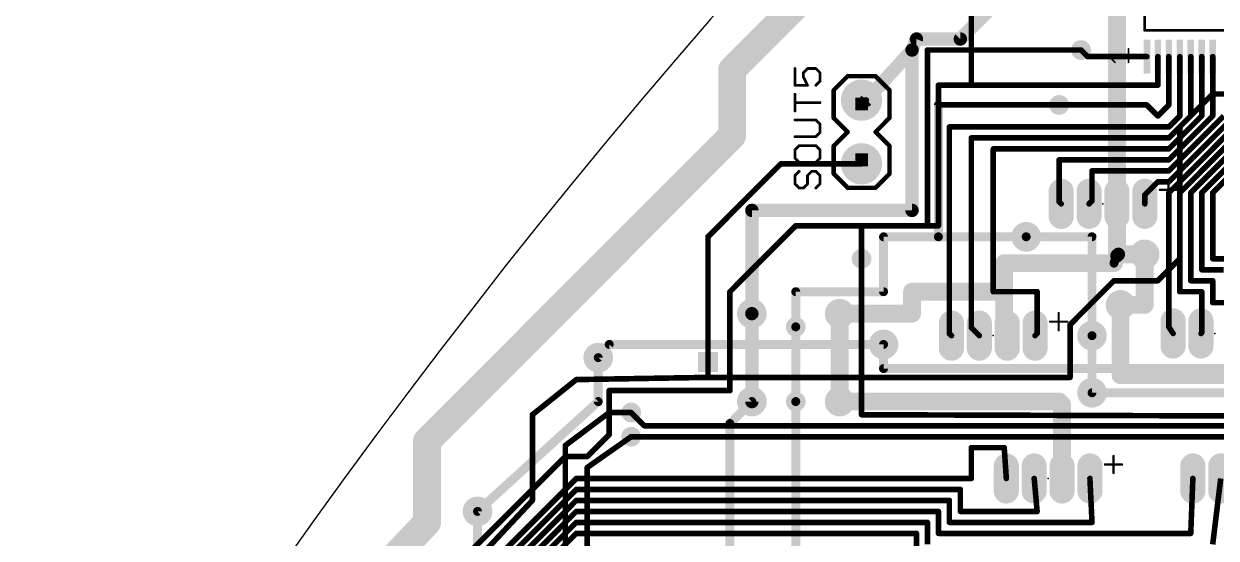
# Model space of a CAD drawing. Extents: x -46 to 149, y 1 to 263.
# Drawn here: x -2.2 to 52.2, y 179.3 to 202.7 of the extents above; entities that cross this region are included whole.
import ezdxf

# ---------------------------------------------------------------- set-up
doc = ezdxf.new("R2010")
doc.units = 0
for name, color, linetype in [('1', 22, 'CONTINUOUS'), ('16', 175, 'CONTINUOUS'), ('17', 82, 'CONTINUOUS'), ('18', 82, 'CONTINUOUS'), ('20', 7, 'CONTINUOUS'), ('21', 253, 'CONTINUOUS'), ('23', 7, 'CONTINUOUS'), ('25', 253, 'CONTINUOUS'), ('51', 253, 'CONTINUOUS')]:
    doc.layers.add(name, color=color, linetype=linetype)

# ---------------------------------------------------------------- blocks, each defined once
blk = doc.blocks.new('LONGP100')
at = {"const_width": 1}
blk.add_lwpolyline([(-0.5, 0), (0.5, 0)], dxfattribs=at)
at = {"const_width": 0.5}
for points in [[(-0.5, 0.25, 1), (-0.5, -0.25)], [(0.5, -0.25, 1), (0.5, 0.25)]]:
    blk.add_lwpolyline(points, format="xyb", dxfattribs=at)
blk = doc.blocks.new('RECT')
blk.add_solid([(-0.5, -0.5), (0.5, -0.5), (-0.5, 0.5), (0.5, 0.5)])
blk = doc.blocks.new('ROUNDP')
at = {"const_width": 0.5}
blk.add_lwpolyline([(0, -0.25, 1), (0, 0.25, 1), (0, -0.25)], format="xyb", dxfattribs=at)
blk = doc.blocks.new('ROUNDV')
at = {"const_width": 0.5}
blk.add_lwpolyline([(0, -0.25, 1), (0, 0.25, 1), (0, -0.25)], format="xyb", dxfattribs=at)
blk = doc.blocks.new('SQUAREV')
blk.add_solid([(-0.5, -0.5), (0.5, -0.5), (-0.5, 0.5), (0.5, 0.5)])

msp = doc.modelspace()

# ---------------------------------------------------------------- linework, layer by layer
at = {"layer": '1'}
for points, const_width in [([(41, 209), (41, 199.9)], 0.254), ([(46, 201.5), (46.3, 201.2)], 0.254), ([(46.3, 201.2), (49, 201.2)], 0.254), ([(49.5, 199.9), (49.5, 201.2)], 0.254), ([(50, 201.2), (50, 199)], 0.254), ([(50.5, 201.2), (50.5, 198.5)], 0.254), ([(51, 201.2), (51, 198.5)], 0.254), ([(51.5, 201.2), (51.5, 198.5)], 0.254), ([(52, 201.2), (52, 198.5)], 0.254), ([(39.5, 193.5), (39.5, 199.9)], 0.254), ([(39.5, 199.9), (41, 199.9)], 0.254), ([(41, 199.9), (49.5, 199.9)], 0.254), ([(49, 199), (45, 199)], 0.254), ([(49.5, 198.5), (49, 199)], 0.254), ([(50, 199), (49.5, 198.5)], 0.254), ([(52.5, 198.5), (50, 196)], 0.254), ([(52, 198.5), (50, 196.5)], 0.254), ([(53.5, 198.5), (50, 195)], 0.254), ([(50.5, 198.5), (50, 198)], 0.254), ([(51.5, 198.5), (50, 197)], 0.254), ([(51, 198.5), (50, 197.5)], 0.254), ([(53, 198.5), (50, 195.5)], 0.254), ([(50.5, 195), (54, 198.5)], 0.254), ([(51, 195), (54.5, 198.5)], 0.254), ([(55, 198.5), (51.5, 195)], 0.254), ([(55.5, 198.5), (52, 195)], 0.254), ([(50, 198), (40, 198)], 0.254), ([(40, 198), (40, 188.595)], 0.254), ([(50, 197.5), (41, 197.5)], 0.254), ([(41, 197.5), (41, 188.865)], 0.254), ([(50, 197), (42, 197)], 0.254), ([(42, 197), (42, 190.5)], 0.254), ([(32.3222, 196.3222), (29, 193)], 0.254), ([(36, 196.3222), (32.3222, 196.3222)], 0.254), ([(50, 196.5), (45, 196.5)], 0.254), ([(45, 196.5), (45, 194.595)], 0.254), ([(50, 196), (46.5, 196)], 0.254), ([(46.5, 196), (46.5, 194.635)], 0.254), ([(48.905, 194.905), (49.5, 195.5)], 0.254), ([(49.5, 195.5), (50, 195.5)], 0.254), ([(50, 195), (50, 188.895)], 0.254), ([(50.5, 195), (50.5, 190.5)], 0.254), ([(51, 191), (51, 195)], 0.254), ([(51.5, 195), (51.5, 191.5)], 0.254), ([(52, 195), (52, 192)], 0.254), ([(45, 194.595), (45.095, 194.5)], 0.254), ([(46.5, 194.635), (46.365, 194.5)], 0.254), ([(48.905, 194.5), (48.905, 194.905)], 0.254), ([(30, 190.5), (33, 193.5)], 0.254), ([(33, 193.5), (39.5, 193.5)], 0.254), ([(29, 193), (29, 187.3)], 0.254), ([(43.5, 193), (46.5, 193)], 0.4064), ([(46.5, 193), (46.5, 188.5)], 0.4064), ([(48.9, 192.2), (48.9, 189.9)], 0.8128), ([(36, 184.9), (36, 192)], 0.254), ([(52, 192), (53, 192)], 0.254), ([(51.5, 191.5), (52.5, 191.5)], 0.254), ([(52, 191), (51, 191)], 0.254), ([(52, 190), (52, 191)], 0.254), ([(30, 186), (30, 190.5)], 0.254), ([(42, 190.5), (44, 190.5)], 0.254), ([(44, 190.5), (44, 188.595)], 0.254), ([(48.9, 189.9), (47.8, 189.9)], 0.8128), ([(50.5, 190.5), (51.5, 190.5)], 0.254), ([(51.5, 190.5), (51.5, 188.635)], 0.254), ([(31, 189.5), (31, 185.5)], 0.6096), ([(35, 189.5), (35, 185.5)], 0.8128), ([(53.905, 190.005), (52, 190)], 0.254), ([(33, 185.5), (33, 188.9)], 0.4064), ([(40, 188.595), (40.095, 188.5)], 0.254), ([(41, 188.865), (41.365, 188.5)], 0.254), ([(44, 188.595), (43.905, 188.5)], 0.254), ([(50, 188.895), (50.195, 188.6)], 0.254), ([(51.5, 188.635), (51.465, 188.6)], 0.254), ([(37, 188.1), (37, 187)], 0.4064), ([(24, 185.5), (24, 187.5)], 0.4064), ([(67.5, 187), (37, 187)], 0.4064), ([(24.5, 184), (24.5, 186)], 0.254), ([(24.5, 186), (30, 186)], 0.254), ([(68.5, 185.9), (46.5, 185.9)], 0.4064), ([(18.5, 180.5), (24, 185.5)], 0.4064), ([(26.1, 184.4), (25.5, 185)], 0.254), ([(66.8, 184.8), (36, 184.9)], 0.254), ([(59.5, 184.4), (26.1, 184.4)], 0.254), ([(23.5, 183), (24.5, 184)], 0.254), ([(59, 183.9), (25.5, 183.9)], 0.254), ([(15, 175.5), (22.5, 183)], 0.254), ([(22.5, 183), (23.5, 183)], 0.254), ([(41, 182), (41, 183.4)], 0.254), ([(41, 183.4), (42.5, 183.4)], 0.254), ([(42.5, 183.4), (42.595, 182)], 0.254), ([(16, 175), (23, 182)], 0.254), ([(23, 182), (41, 182)], 0.254), ([(43.865, 182), (44, 180.5)], 0.254), ([(46.5, 180), (46.405, 182)], 0.254), ([(51.095, 182), (51, 179.5)], 0.254), ([(52, 179), (52.365, 182)], 0.254), ([(16.5, 175), (23, 181.5)], 0.254), ([(40.5, 181.5), (23, 181.5)], 0.254), ([(40.5, 180.5), (40.5, 181.5)], 0.254), ([(17, 175), (23, 181)], 0.254), ([(23, 181), (40, 181)], 0.254), ([(40, 181), (40, 180)], 0.254), ([(23, 180.5), (17.5, 175)], 0.254), ([(39.5, 180.5), (23, 180.5)], 0.254), ([(39.5, 179.5), (39.5, 180.5)], 0.254), ([(44, 180.5), (40.5, 180.5)], 0.254), ([(18, 175), (23, 180)], 0.254), ([(23, 180), (39, 180)], 0.254), ([(39, 180), (39, 179)], 0.254), ([(40, 180), (46.5, 180)], 0.254), ([(18.5, 175), (23, 179.5)], 0.254), ([(23, 179.5), (38.5, 179.5)], 0.254), ([(38.5, 179.5), (38.5, 178.5)], 0.254), ([(51, 179.5), (39.5, 179.5)], 0.254)]:
    msp.add_lwpolyline(points, dxfattribs=dict(at, const_width=const_width))
for points, const_width in [([(46.0449, 201.5449, 1), (45.9551, 201.4551)], 0.127), ([(46.3, 201.2635, 1), (46.3, 201.1365)], 0.127), ([(46.2551, 201.1551, 1), (46.3449, 201.2449)], 0.127), ([(49, 201.1365, 1), (49, 201.2635)], 0.127), ([(49.5635, 201.2, 1), (49.4365, 201.2)], 0.127), ([(50.0635, 201.2, 1), (49.9365, 201.2)], 0.127), ([(50.5635, 201.2, 1), (50.4365, 201.2)], 0.127), ([(51.0635, 201.2, 1), (50.9365, 201.2)], 0.127), ([(51.5635, 201.2, 1), (51.4365, 201.2)], 0.127), ([(52.0635, 201.2, 1), (51.9365, 201.2)], 0.127), ([(39.5635, 199.9, 1), (39.4365, 199.9)], 0.127), ([(39.5, 199.9635, 1), (39.5, 199.8365)], 0.127), ([(41, 199.9635, 1), (41, 199.8365)], 0.127), ([(40.9365, 199.9, 1), (41.0635, 199.9)], 0.127), ([(41, 199.8365, 1), (41, 199.9635)], 0.127), ([(49.4365, 199.9, 1), (49.5635, 199.9)], 0.127), ([(49.5, 199.8365, 1), (49.5, 199.9635)], 0.127), ([(45, 199.0635, 1), (45, 198.9365)], 0.127), ([(49.0449, 199.0449, 1), (48.9551, 198.9551)], 0.127), ([(49, 198.9365, 1), (49, 199.0635)], 0.127), ([(49.9365, 199, 1), (50.0635, 199)], 0.127), ([(50.0449, 198.9551, 1), (49.9551, 199.0449)], 0.127), ([(49.4551, 198.5449, 1), (49.5449, 198.4551)], 0.127), ([(49.4551, 198.4551, 1), (49.5449, 198.5449)], 0.127), ([(50.4365, 198.5, 1), (50.5635, 198.5)], 0.127), ([(50.5449, 198.4551, 1), (50.4551, 198.5449)], 0.127), ([(50.9365, 198.5, 1), (51.0635, 198.5)], 0.127), ([(51.0449, 198.4551, 1), (50.9551, 198.5449)], 0.127), ([(51.4365, 198.5, 1), (51.5635, 198.5)], 0.127), ([(51.5449, 198.4551, 1), (51.4551, 198.5449)], 0.127), ([(51.9365, 198.5, 1), (52.0635, 198.5)], 0.127), ([(52.0449, 198.4551, 1), (51.9551, 198.5449)], 0.127), ([(40, 198.0635, 1), (40, 197.9365)], 0.127), ([(40.0635, 198, 1), (39.9365, 198)], 0.127), ([(49.9551, 198.0449, 1), (50.0449, 197.9551)], 0.127), ([(50, 197.9365, 1), (50, 198.0635)], 0.127), ([(41, 197.5635, 1), (41, 197.4365)], 0.127), ([(41.0635, 197.5, 1), (40.9365, 197.5)], 0.127), ([(49.9551, 197.5449, 1), (50.0449, 197.4551)], 0.127), ([(50, 197.4365, 1), (50, 197.5635)], 0.127), ([(42, 197.0635, 1), (42, 196.9365)], 0.127), ([(42.0635, 197, 1), (41.9365, 197)], 0.127), ([(49.9551, 197.0449, 1), (50.0449, 196.9551)], 0.127), ([(50, 196.9365, 1), (50, 197.0635)], 0.127), ([(32.3222, 196.3857, 1), (32.3222, 196.2587)], 0.127), ([(32.3671, 196.2773, 1), (32.2773, 196.3671)], 0.127), ([(36, 196.2587, 1), (36, 196.3857)], 0.127), ([(45, 196.5635, 1), (45, 196.4365)], 0.127), ([(45.0635, 196.5, 1), (44.9365, 196.5)], 0.127), ([(49.9551, 196.5449, 1), (50.0449, 196.4551)], 0.127), ([(50, 196.4365, 1), (50, 196.5635)], 0.127), ([(46.5, 196.0635, 1), (46.5, 195.9365)], 0.127), ([(46.5635, 196, 1), (46.4365, 196)], 0.127), ([(49.5, 195.5635, 1), (49.5, 195.4365)], 0.127), ([(49.5449, 195.4551, 1), (49.4551, 195.5449)], 0.127), ([(49.9551, 196.0449, 1), (50.0449, 195.9551)], 0.127), ([(49.9551, 195.5449, 1), (50.0449, 195.4551)], 0.127), ([(50, 195.9365, 1), (50, 196.0635)], 0.127), ([(50, 195.4365, 1), (50, 195.5635)], 0.127), ([(50.0635, 195, 1), (49.9365, 195)], 0.127), ([(49.9551, 195.0449, 1), (50.0449, 194.9551)], 0.127), ([(50.5635, 195, 1), (50.4365, 195)], 0.127), ([(50.4551, 195.0449, 1), (50.5449, 194.9551)], 0.127), ([(51.0635, 195, 1), (50.9365, 195)], 0.127), ([(50.9551, 195.0449, 1), (51.0449, 194.9551)], 0.127), ([(51.5635, 195, 1), (51.4365, 195)], 0.127), ([(51.4551, 195.0449, 1), (51.5449, 194.9551)], 0.127), ([(52.0635, 195, 1), (51.9365, 195)], 0.127), ([(51.9551, 195.0449, 1), (52.0449, 194.9551)], 0.127), ([(45.0449, 194.6399, 1), (44.9551, 194.5501)], 0.127), ([(44.9365, 194.595, 1), (45.0635, 194.595)], 0.127), ([(45.0501, 194.4551, 1), (45.1399, 194.5449)], 0.127), ([(46.3201, 194.5449, 1), (46.4099, 194.4551)], 0.127), ([(46.4365, 194.635, 1), (46.5635, 194.635)], 0.127), ([(46.5449, 194.5901, 1), (46.4551, 194.6799)], 0.127), ([(48.9685, 194.905, 1), (48.8415, 194.905)], 0.127), ([(48.8601, 194.9499, 1), (48.9499, 194.8601)], 0.127), ([(48.8415, 194.5, 1), (48.9685, 194.5)], 0.127), ([(33, 193.5635, 1), (33, 193.4365)], 0.127), ([(33.0449, 193.4551, 1), (32.9551, 193.5449)], 0.127), ([(39.4365, 193.5, 1), (39.5635, 193.5)], 0.127), ([(39.5, 193.4365, 1), (39.5, 193.5635)], 0.127), ([(29.0635, 193, 1), (28.9365, 193)], 0.127), ([(28.9551, 193.0449, 1), (29.0449, 192.9551)], 0.127), ([(43.5, 193.1016, 1), (43.5, 192.8984)], 0.2032), ([(46.6016, 193, 1), (46.3984, 193)], 0.2032), ([(46.5, 192.8984, 1), (46.5, 193.1016)], 0.2032), ([(49.1032, 192.2, 1), (48.6968, 192.2)], 0.4064), ([(36.0635, 192, 1), (35.9365, 192)], 0.127), ([(52, 192.0635, 1), (52, 191.9365)], 0.127), ([(51.9365, 192, 1), (52.0635, 192)], 0.127), ([(51.5, 191.5635, 1), (51.5, 191.4365)], 0.127), ([(51.4365, 191.5, 1), (51.5635, 191.5)], 0.127), ([(51, 191.0635, 1), (51, 190.9365)], 0.127), ([(50.9365, 191, 1), (51.0635, 191)], 0.127), ([(52.0635, 191, 1), (51.9365, 191)], 0.127), ([(52, 190.9365, 1), (52, 191.0635)], 0.127), ([(30.0635, 190.5, 1), (29.9365, 190.5)], 0.127), ([(29.9551, 190.5449, 1), (30.0449, 190.4551)], 0.127), ([(42, 190.5635, 1), (42, 190.4365)], 0.127), ([(41.9365, 190.5, 1), (42.0635, 190.5)], 0.127), ([(44.0635, 190.5, 1), (43.9365, 190.5)], 0.127), ([(44, 190.4365, 1), (44, 190.5635)], 0.127), ([(47.8, 190.1032, 1), (47.8, 189.6968)], 0.4064), ([(48.9, 189.6968, 1), (48.9, 190.1032)], 0.4064), ([(50.5, 190.5635, 1), (50.5, 190.4365)], 0.127), ([(50.4365, 190.5, 1), (50.5635, 190.5)], 0.127), ([(51.5635, 190.5, 1), (51.4365, 190.5)], 0.127), ([(51.5, 190.4365, 1), (51.5, 190.5635)], 0.127), ([(31.1524, 189.5, 1), (30.8476, 189.5)], 0.3048), ([(35.2032, 189.5, 1), (34.7968, 189.5)], 0.4064), ([(48.6968, 189.9, 1), (49.1032, 189.9)], 0.4064), ([(51.9998, 190.0635, 1), (52.0002, 189.9365)], 0.127), ([(51.9365, 190, 1), (52.0635, 190)], 0.127), ([(33.1016, 188.9, 1), (32.8984, 188.9)], 0.2032), ([(40.0449, 188.6399, 1), (39.9551, 188.5501)], 0.127), ([(39.9365, 188.595, 1), (40.0635, 188.595)], 0.127), ([(40.0501, 188.4551, 1), (40.1399, 188.5449)], 0.127), ([(41.0449, 188.9099, 1), (40.9551, 188.8201)], 0.127), ([(40.9365, 188.865, 1), (41.0635, 188.865)], 0.127), ([(41.3201, 188.4551, 1), (41.4099, 188.5449)], 0.127), ([(43.8601, 188.5449, 1), (43.9499, 188.4551)], 0.127), ([(43.9365, 188.595, 1), (44.0635, 188.595)], 0.127), ([(44.0449, 188.5501, 1), (43.9551, 188.6399)], 0.127), ([(46.3984, 188.5, 1), (46.6016, 188.5)], 0.2032), ([(50.053, 188.93, 1), (49.947, 188.86)], 0.127), ([(49.9365, 188.895, 1), (50.0635, 188.895)], 0.127), ([(50.142, 188.565, 1), (50.248, 188.635)], 0.127), ([(51.4201, 188.6449, 1), (51.5099, 188.5551)], 0.127), ([(51.4365, 188.635, 1), (51.5635, 188.635)], 0.127), ([(51.5449, 188.5901, 1), (51.4551, 188.6799)], 0.127), ([(37.1016, 188.1, 1), (36.8984, 188.1)], 0.2032), ([(24.1016, 187.5, 1), (23.8984, 187.5)], 0.2032), ([(28.9365, 187.3, 1), (29.0635, 187.3)], 0.127), ([(37, 187.1016, 1), (37, 186.8984)], 0.2032), ([(36.8984, 187, 1), (37.1016, 187)], 0.2032), ([(24.5635, 186, 1), (24.4365, 186)], 0.127), ([(24.5, 186.0635, 1), (24.5, 185.9365)], 0.127), ([(29.9365, 186, 1), (30.0635, 186)], 0.127), ([(30, 185.9365, 1), (30, 186.0635)], 0.127), ([(46.5, 186.0016, 1), (46.5, 185.7984)], 0.2032), ([(23.8984, 185.5, 1), (24.1016, 185.5)], 0.2032), ([(24.0683, 185.4248, 1), (23.9317, 185.5752)], 0.2032), ([(30.8476, 185.5, 1), (31.1524, 185.5)], 0.3048), ([(32.8984, 185.5, 1), (33.1016, 185.5)], 0.2032), ([(34.7968, 185.5, 1), (35.2032, 185.5)], 0.4064), ([(25.5449, 185.0449, 1), (25.4551, 184.9551)], 0.127), ([(36.0002, 184.9635, 1), (35.9998, 184.8365)], 0.127), ([(35.9365, 184.9, 1), (36.0635, 184.9)], 0.127), ([(26.1, 184.4635, 1), (26.1, 184.3365)], 0.127), ([(26.0551, 184.3551, 1), (26.1449, 184.4449)], 0.127), ([(24.4365, 184, 1), (24.5635, 184)], 0.127), ([(24.5449, 183.9551, 1), (24.4551, 184.0449)], 0.127), ([(25.5, 183.9635, 1), (25.5, 183.8365)], 0.127), ([(22.5, 183.0635, 1), (22.5, 182.9365)], 0.127), ([(22.5449, 182.9551, 1), (22.4551, 183.0449)], 0.127), ([(23.4551, 183.0449, 1), (23.5449, 182.9551)], 0.127), ([(23.5, 182.9365, 1), (23.5, 183.0635)], 0.127), ([(41.0635, 183.4, 1), (40.9365, 183.4)], 0.127), ([(41, 183.4635, 1), (41, 183.3365)], 0.127), ([(42.5634, 183.4043, 1), (42.4366, 183.3957)], 0.127), ([(42.5, 183.3365, 1), (42.5, 183.4635)], 0.127), ([(23, 182.0635, 1), (23, 181.9365)], 0.127), ([(23.0449, 181.9551, 1), (22.9551, 182.0449)], 0.127), ([(40.9365, 182, 1), (41.0635, 182)], 0.127), ([(41, 181.9365, 1), (41, 182.0635)], 0.127), ([(42.5316, 181.9957, 1), (42.6584, 182.0043)], 0.127), ([(43.9282, 182.0057, 1), (43.8018, 181.9943)], 0.127), ([(46.4684, 182.003, 1), (46.3416, 181.997)], 0.127), ([(51.1585, 181.9976, 1), (51.0315, 182.0024)], 0.127), ([(23, 181.5635, 1), (23, 181.4365)], 0.127), ([(23.0449, 181.4551, 1), (22.9551, 181.5449)], 0.127), ([(40.5635, 181.5, 1), (40.4365, 181.5)], 0.127), ([(40.5, 181.4365, 1), (40.5, 181.5635)], 0.127), ([(23, 181.0635, 1), (23, 180.9365)], 0.127), ([(23.0449, 180.9551, 1), (22.9551, 181.0449)], 0.127), ([(40.0635, 181, 1), (39.9365, 181)], 0.127), ([(40, 180.9365, 1), (40, 181.0635)], 0.127), ([(18.4317, 180.5752, 1), (18.5683, 180.4248)], 0.2032), ([(23, 180.5635, 1), (23, 180.4365)], 0.127), ([(23.0449, 180.4551, 1), (22.9551, 180.5449)], 0.127), ([(39.5635, 180.5, 1), (39.4365, 180.5)], 0.127), ([(39.5, 180.4365, 1), (39.5, 180.5635)], 0.127), ([(40.5, 180.5635, 1), (40.5, 180.4365)], 0.127), ([(40.4365, 180.5, 1), (40.5635, 180.5)], 0.127), ([(43.9368, 180.4943, 1), (44.0632, 180.5057)], 0.127), ([(44, 180.4365, 1), (44, 180.5635)], 0.127), ([(23, 180.0635, 1), (23, 179.9365)], 0.127), ([(23.0449, 179.9551, 1), (22.9551, 180.0449)], 0.127), ([(39.0635, 180, 1), (38.9365, 180)], 0.127), ([(39, 179.9365, 1), (39, 180.0635)], 0.127), ([(40, 180.0635, 1), (40, 179.9365)], 0.127), ([(39.9365, 180, 1), (40.0635, 180)], 0.127), ([(46.4366, 179.997, 1), (46.5634, 180.003)], 0.127), ([(46.5, 179.9365, 1), (46.5, 180.0635)], 0.127), ([(23, 179.5635, 1), (23, 179.4365)], 0.127), ([(23.0449, 179.4551, 1), (22.9551, 179.5449)], 0.127), ([(38.5635, 179.5, 1), (38.4365, 179.5)], 0.127), ([(38.5, 179.4365, 1), (38.5, 179.5635)], 0.127), ([(39.5, 179.5635, 1), (39.5, 179.4365)], 0.127), ([(39.4365, 179.5, 1), (39.5635, 179.5)], 0.127), ([(50.9365, 179.5024, 1), (51.0635, 179.4976)], 0.127), ([(51, 179.4365, 1), (51, 179.5635)], 0.127)]:
    msp.add_lwpolyline(points, format="xyb", dxfattribs=dict(at, const_width=const_width))
at = {"layer": '16'}
for points, const_width in [([(30.1, 200.6), (41.2, 211.7)], 1.27), ([(40.5, 202), (44, 205.5)], 0.6096), ([(47.635, 204.911), (47.635, 194.5)], 0.8128), ([(38.3, 201.5), (38.5, 202)], 0.6096), ([(38.5, 202), (40.5, 202)], 0.6096), ([(36.2178, 199.2178), (38.3, 201.5)], 0.6096), ([(38.3, 194.2), (38.3, 201.5)], 0.6096), ([(39, 201.5), (46, 201.5)], 0.254), ([(39, 201.5), (39, 193.5)], 0.254), ([(30.1, 197.6), (30.1, 200.6)], 1.27), ([(52, 199.5), (50.5, 198)], 0.254), ([(64.5, 199.5), (52, 199.5)], 0.254), ([(36, 199.2178), (36.2178, 199.2178)], 0.254), ([(39.5, 199), (39.5, 193)], 0.4064), ([(45, 199), (39.5, 199)], 0.254), ([(16.2, 183.7), (30.1, 197.6)], 1.27), ([(50.5, 198), (50.5, 192)], 0.254), ([(31, 194.2), (31, 189.5)], 0.6096), ([(31, 194.2), (38.3, 194.2)], 0.6096), ([(47.635, 192.135), (47.635, 194.5)], 0.8128), ([(39, 193.5), (36, 193.5)], 0.254), ([(36, 193.5), (36, 192)], 0.254), ([(37, 193), (39.5, 193)], 0.4064), ([(37, 193), (37, 190.5)], 0.4064), ([(39.5, 193), (43.5, 193)], 0.4064), ([(47.7, 192.2), (48.9, 192.2)], 0.8128), ([(47.5, 191.8), (47.635, 192.135)], 0.4064), ([(47.635, 192.135), (47.7, 192.2)], 0.6096), ([(42.5, 190.5), (42.5, 191.8)], 0.8128), ([(42.5, 191.8), (47.5, 191.8)], 0.8128), ([(50.5, 192), (49.5, 191)], 0.254), ([(37, 190.5), (33, 190.5)], 0.4064), ([(33, 190.5), (33, 188.9)], 0.4064), ([(38.3, 190.5), (38.3, 189.5)], 0.8128), ([(38.3, 190.5), (42.5, 190.5)], 0.8128), ([(42.5, 188.635), (42.5, 190.5)], 0.8128), ([(47.5, 191), (45.5, 189)], 0.254), ([(49.5, 191), (47.5, 191)], 0.254), ([(47.8, 189.9), (47.8, 186.7)], 0.8128), ([(38.3, 189.5), (35, 189.5)], 0.8128), ([(45.5, 189), (45.5, 186.6)], 0.254), ([(42.635, 188.5), (42.5, 188.635)], 0.8128), ([(46.5, 188.5), (46.5, 185.9)], 0.4064), ([(24, 187.5), (24.5, 188.1)], 0.4064), ([(24.5, 188.1), (37, 188.1)], 0.4064), ([(29, 187.3), (29, 186.6)], 0.254), ([(47.8, 186.7), (52.7, 186.7)], 0.8128), ([(23, 186.5), (21, 184.9)], 0.254), ([(29, 186.6), (23, 186.5)], 0.254), ([(45.5, 186.6), (29, 186.6)], 0.254), ([(35, 185.5), (45, 185.5)], 0.8128), ([(45, 185.5), (45.135, 185.365)], 0.8128), ([(31, 185.5), (30, 184.5)], 0.4064), ([(33, 169.5), (33, 185.5)], 0.4064), ([(45.135, 185.365), (45.135, 182)], 0.8128), ([(21, 184.9), (21, 181)], 0.254), ([(24.5, 185), (22.5, 183.5)], 0.254), ([(25.5, 185), (24.5, 185)], 0.254), ([(16.2, 180), (16.2, 183.7)], 1.27), ([(30, 171), (30, 184.5)], 0.4064), ([(25.5, 183.9), (23.5, 182.5)], 0.254), ([(22.5, 183.5), (22.5, 177.5)], 0.254), ([(23.5, 182.5), (23.5, 178.5)], 0.254), ([(21, 181), (13.5, 173)], 0.254), ([(8.65, 172.05), (16.2, 180)], 1.27), ([(18.5, 179), (18.5, 180.5)], 0.4064)]:
    msp.add_lwpolyline(points, dxfattribs=dict(at, const_width=const_width))
for points, const_width in [([(38.5, 202.1524, 1), (38.5, 201.8476)], 0.3048), ([(38.6415, 201.9434, 1), (38.3585, 202.0566)], 0.3048), ([(40.3922, 202.1078, 1), (40.6078, 201.8922)], 0.3048), ([(40.5, 201.8476, 1), (40.5, 202.1524)], 0.3048), ([(38.4524, 201.5, 1), (38.1476, 201.5)], 0.3048), ([(38.1585, 201.5566, 1), (38.4415, 201.4434)], 0.3048), ([(38.4126, 201.3973, 1), (38.1874, 201.6027)], 0.3048), ([(39, 201.5635, 1), (39, 201.4365)], 0.127), ([(39.0635, 201.5, 1), (38.9365, 201.5)], 0.127), ([(46, 201.4365, 1), (46, 201.5635)], 0.127), ([(30.4175, 200.6, 1), (29.7825, 200.6)], 0.635), ([(29.8755, 200.8245, 1), (30.3245, 200.3755)], 0.635), ([(36.1052, 199.3205, 1), (36.3304, 199.1151)], 0.3048), ([(52, 199.5635, 1), (52, 199.4365)], 0.127), ([(52.0449, 199.4551, 1), (51.9551, 199.5449)], 0.127), ([(36, 199.2813, 1), (36, 199.1543)], 0.127), ([(36.2178, 199.1543, 1), (36.2178, 199.2813)], 0.127), ([(39.6016, 199, 1), (39.3984, 199)], 0.2032), ([(39.5, 199.0635, 1), (39.5, 198.9365)], 0.127), ([(45, 198.9365, 1), (45, 199.0635)], 0.127), ([(29.7825, 197.6, 1), (30.4175, 197.6)], 0.635), ([(30.3245, 197.3755, 1), (29.8755, 197.8245)], 0.635), ([(50.5635, 198, 1), (50.4365, 198)], 0.127), ([(50.4551, 198.0449, 1), (50.5449, 197.9551)], 0.127), ([(31.1524, 194.2, 1), (30.8476, 194.2)], 0.3048), ([(31, 194.3524, 1), (31, 194.0476)], 0.3048), ([(38.3, 194.0476, 1), (38.3, 194.3524)], 0.3048), ([(47.8382, 194.5, 1), (47.4318, 194.5)], 0.4064), ([(47.4318, 194.5, 1), (47.8382, 194.5)], 0.4064), ([(38.1476, 194.2, 1), (38.4524, 194.2)], 0.3048), ([(36, 193.5635, 1), (36, 193.4365)], 0.127), ([(36.0635, 193.5, 1), (35.9365, 193.5)], 0.127), ([(38.9365, 193.5, 1), (39.0635, 193.5)], 0.127), ([(39, 193.4365, 1), (39, 193.5635)], 0.127), ([(37, 193.1016, 1), (37, 192.8984)], 0.2032), ([(37.1016, 193, 1), (36.8984, 193)], 0.2032), ([(39.5, 193.1016, 1), (39.5, 192.8984)], 0.2032), ([(39.3984, 193, 1), (39.6016, 193)], 0.2032), ([(39.5, 192.8984, 1), (39.5, 193.1016)], 0.2032), ([(43.5, 192.8984, 1), (43.5, 193.1016)], 0.2032), ([(47.4318, 192.135, 1), (47.8382, 192.135)], 0.4064), ([(47.7, 192.4032, 1), (47.7, 191.9968)], 0.4064), ([(47.5272, 192.2428, 1), (47.7428, 192.0272)], 0.3048), ([(47.7292, 192.097, 1), (47.5408, 192.173)], 0.2032), ([(47.8078, 192.0922, 1), (47.5922, 192.3078)], 0.3048), ([(48.9, 191.9968, 1), (48.9, 192.4032)], 0.4064), ([(35.9365, 192, 1), (36.0635, 192)], 0.127), ([(42.7032, 191.8, 1), (42.2968, 191.8)], 0.4064), ([(42.5, 192.0032, 1), (42.5, 191.5968)], 0.4064), ([(47.5, 191.5968, 1), (47.5, 192.0032)], 0.4064), ([(47.4058, 191.838, 1), (47.5942, 191.762)], 0.2032), ([(50.4365, 192, 1), (50.5635, 192)], 0.127), ([(50.5449, 191.9551, 1), (50.4551, 192.0449)], 0.127), ([(33, 190.6016, 1), (33, 190.3984)], 0.2032), ([(33.1016, 190.5, 1), (32.8984, 190.5)], 0.2032), ([(37, 190.3984, 1), (37, 190.6016)], 0.2032), ([(38.5032, 190.5, 1), (38.0968, 190.5)], 0.4064), ([(38.3, 190.7032, 1), (38.3, 190.2968)], 0.4064), ([(42.7032, 190.5, 1), (42.2968, 190.5)], 0.4064), ([(42.2968, 190.5, 1), (42.7032, 190.5)], 0.4064), ([(42.5, 190.2968, 1), (42.5, 190.7032)], 0.4064), ([(47.5, 191.0635, 1), (47.5, 190.9365)], 0.127), ([(47.5449, 190.9551, 1), (47.4551, 191.0449)], 0.127), ([(49.4551, 191.0449, 1), (49.5449, 190.9551)], 0.127), ([(49.5, 190.9365, 1), (49.5, 191.0635)], 0.127), ([(36.8984, 190.5, 1), (37.1016, 190.5)], 0.2032), ([(48.0032, 189.9, 1), (47.5968, 189.9)], 0.4064), ([(30.8476, 189.5, 1), (31.1524, 189.5)], 0.3048), ([(35, 189.7032, 1), (35, 189.2968)], 0.4064), ([(38.0968, 189.5, 1), (38.5032, 189.5)], 0.4064), ([(38.3, 189.2968, 1), (38.3, 189.7032)], 0.4064), ([(45.5635, 189, 1), (45.4365, 189)], 0.127), ([(45.4551, 189.0449, 1), (45.5449, 188.9551)], 0.127), ([(32.8984, 188.9, 1), (33.1016, 188.9)], 0.2032), ([(42.6437, 188.7787, 1), (42.3563, 188.4913)], 0.4064), ([(42.2968, 188.635, 1), (42.7032, 188.635)], 0.4064), ([(42.4913, 188.3563, 1), (42.7787, 188.6437)], 0.4064), ([(46.6016, 188.5, 1), (46.3984, 188.5)], 0.2032), ([(24.5, 188.2016, 1), (24.5, 187.9984)], 0.2032), ([(24.5781, 188.035, 1), (24.4219, 188.165)], 0.2032), ([(37, 187.9984, 1), (37, 188.2016)], 0.2032), ([(23.9219, 187.565, 1), (24.0781, 187.435)], 0.2032), ([(29.0635, 187.3, 1), (28.9365, 187.3)], 0.127), ([(47.8, 186.9032, 1), (47.8, 186.4968)], 0.4064), ([(47.5968, 186.7, 1), (48.0032, 186.7)], 0.4064), ([(22.9989, 186.5635, 1), (23.0011, 186.4365)], 0.127), ([(23.0397, 186.4504, 1), (22.9603, 186.5496)], 0.127), ([(29, 186.6635, 1), (29, 186.5365)], 0.127), ([(28.9365, 186.6, 1), (29.0635, 186.6)], 0.127), ([(29.0011, 186.5365, 1), (28.9989, 186.6635)], 0.127), ([(45.4365, 186.6, 1), (45.5635, 186.6)], 0.127), ([(45.5, 186.5365, 1), (45.5, 186.6635)], 0.127), ([(35, 185.7032, 1), (35, 185.2968)], 0.4064), ([(45.1437, 185.6437, 1), (44.8563, 185.3563)], 0.4064), ([(45, 185.2968, 1), (45, 185.7032)], 0.4064), ([(46.3984, 185.9, 1), (46.6016, 185.9)], 0.2032), ([(31.0718, 185.4282, 1), (30.9282, 185.5718)], 0.2032), ([(33.1016, 185.5, 1), (32.8984, 185.5)], 0.2032), ([(45.3382, 185.365, 1), (44.9318, 185.365)], 0.4064), ([(44.9913, 185.2213, 1), (45.2787, 185.5087)], 0.4064), ([(21.0635, 184.9, 1), (20.9365, 184.9)], 0.127), ([(20.9603, 184.9496, 1), (21.0397, 184.8504)], 0.127), ([(24.5, 185.0635, 1), (24.5, 184.9365)], 0.127), ([(24.5381, 184.9492, 1), (24.4619, 185.0508)], 0.127), ([(25.5, 184.9365, 1), (25.5, 185.0635)], 0.127), ([(16.5175, 183.7, 1), (15.8825, 183.7)], 0.635), ([(15.9755, 183.9245, 1), (16.4245, 183.4755)], 0.635), ([(30.1016, 184.5, 1), (29.8984, 184.5)], 0.2032), ([(29.9282, 184.5718, 1), (30.0718, 184.4282)], 0.2032), ([(25.5364, 183.848, 1), (25.4636, 183.952)], 0.127), ([(22.5635, 183.5, 1), (22.4365, 183.5)], 0.127), ([(22.4619, 183.5508, 1), (22.5381, 183.4492)], 0.127), ([(23.5635, 182.5, 1), (23.4365, 182.5)], 0.127), ([(23.4636, 182.552, 1), (23.5364, 182.448)], 0.127), ([(44.9318, 182, 1), (45.3382, 182)], 0.4064), ([(20.9365, 181, 1), (21.0635, 181)], 0.127), ([(21.0463, 180.9566, 1), (20.9537, 181.0434)], 0.127), ([(16.4302, 179.7814, 1), (15.9698, 180.2186)], 0.635), ([(18.6016, 180.5, 1), (18.3984, 180.5)], 0.2032), ([(15.8825, 180, 1), (16.5175, 180)], 0.635)]:
    msp.add_lwpolyline(points, format="xyb", dxfattribs=dict(at, const_width=const_width))
at = {"layer": '20'}
for centre, radius, start, end in [((259.6429, 1.5887), 306.0431, 121.3324, 180.054), ((259.0365, 1.2744), 259.8365, 124.5438, 179.9943)]:
    msp.add_arc(centre, radius, start, end, dxfattribs=at)
at = {"layer": '21'}
for points, const_width in [([(48.9, 207.6), (48.9, 202.4)], 0.127), ([(48.9, 202.4), (62.6, 202.4)], 0.127), ([(48.1619, 200.9381), (48.1619, 201.5545)], 0.0762), ([(47.5455, 200.9381), (47.2373, 201.2463)], 0.0762), ([(47.2373, 201.2463), (48.1619, 201.2463)], 0.0762), ([(34.73, 199.675), (35.365, 200.31)], 0.2032), ([(35.365, 200.31), (36.635, 200.31)], 0.2032), ([(36.635, 200.31), (37.27, 199.675)], 0.2032), ([(34.73, 198.405), (34.73, 199.675)], 0.2032), ([(37.27, 199.675), (37.27, 198.405)], 0.2032), ([(35.365, 197.77), (34.73, 198.405)], 0.2032), ([(37.27, 198.405), (36.635, 197.77)], 0.2032), ([(34.73, 197.135), (35.365, 197.77)], 0.2032), ([(36.635, 197.77), (37.27, 197.135)], 0.2032), ([(34.73, 195.865), (34.73, 197.135)], 0.2032), ([(37.27, 197.135), (37.27, 195.865)], 0.2032), ([(34.73, 195.865), (35.365, 195.23)], 0.2032), ([(36.635, 195.23), (37.27, 195.865)], 0.2032), ([(35.365, 195.23), (36.635, 195.23)], 0.2032), ([(49.5908, 195.1355), (50.3704, 195.1355)], 0.1016), ([(49.9806, 195.5253), (49.9806, 194.7457)], 0.1016), ([(44.5908, 189.1355), (45.3704, 189.1355)], 0.1016), ([(44.9806, 189.5253), (44.9806, 188.7457)], 0.1016), ([(47.0908, 182.6355), (47.8704, 182.6355)], 0.1016), ([(47.4806, 183.0253), (47.4806, 182.2457)], 0.1016)]:
    msp.add_lwpolyline(points, dxfattribs=dict(at, const_width=const_width))
for points, const_width in [([(48.9, 202.4317, 1), (48.9, 202.3683)], 0.0635), ([(48.8683, 202.4, 1), (48.9318, 202.4)], 0.0635), ([(48.181, 201.5545, 1), (48.1429, 201.5545)], 0.0381), ([(47.2508, 201.2598, 1), (47.2238, 201.2328)], 0.0381), ([(47.2373, 201.2653, 1), (47.2373, 201.2272)], 0.0381), ([(48.1619, 201.2272, 1), (48.1619, 201.2653)], 0.0381), ([(47.532, 200.9246, 1), (47.559, 200.9516)], 0.0381), ([(48.1429, 200.9381, 1), (48.181, 200.9381)], 0.0381), ([(35.365, 200.3608, 1), (35.365, 200.2592)], 0.1016), ([(35.4009, 200.2741, 1), (35.3291, 200.3459)], 0.1016), ([(36.6709, 200.3459, 1), (36.5991, 200.2741)], 0.1016), ([(36.635, 200.2592, 1), (36.635, 200.3608)], 0.1016), ([(34.7808, 199.675, 1), (34.6792, 199.675)], 0.1016), ([(34.6941, 199.7109, 1), (34.7659, 199.6391)], 0.1016), ([(37.3208, 199.675, 1), (37.2192, 199.675)], 0.1016), ([(37.2341, 199.6391, 1), (37.3059, 199.7109)], 0.1016), ([(34.7659, 198.4409, 1), (34.6941, 198.3691)], 0.1016), ([(34.6792, 198.405, 1), (34.7808, 198.405)], 0.1016), ([(37.2192, 198.405, 1), (37.3208, 198.405)], 0.1016), ([(37.3059, 198.3691, 1), (37.2341, 198.4409)], 0.1016), ([(35.4009, 197.7341, 1), (35.3291, 197.8059)], 0.1016), ([(35.3291, 197.7341, 1), (35.4009, 197.8059)], 0.1016), ([(36.6709, 197.8059, 1), (36.5991, 197.7341)], 0.1016), ([(36.5991, 197.8059, 1), (36.6709, 197.7341)], 0.1016), ([(34.7808, 197.135, 1), (34.6792, 197.135)], 0.1016), ([(34.6941, 197.1709, 1), (34.7659, 197.0991)], 0.1016), ([(37.3208, 197.135, 1), (37.2192, 197.135)], 0.1016), ([(37.2341, 197.0991, 1), (37.3059, 197.1709)], 0.1016), ([(34.7659, 195.9009, 1), (34.6941, 195.8291)], 0.1016), ([(34.6792, 195.865, 1), (34.7808, 195.865)], 0.1016), ([(37.2192, 195.865, 1), (37.3208, 195.865)], 0.1016), ([(37.3059, 195.8291, 1), (37.2341, 195.9009)], 0.1016), ([(35.365, 195.2808, 1), (35.365, 195.1792)], 0.1016), ([(35.3291, 195.1941, 1), (35.4009, 195.2659)], 0.1016), ([(36.5991, 195.2659, 1), (36.6709, 195.1941)], 0.1016), ([(36.635, 195.1792, 1), (36.635, 195.2808)], 0.1016), ([(49.5908, 195.1609, 1), (49.5908, 195.1101)], 0.0508), ([(50.006, 195.5253, 1), (49.9552, 195.5253)], 0.0508), ([(50.3704, 195.1101, 1), (50.3704, 195.1609)], 0.0508), ([(49.9552, 194.7457, 1), (50.006, 194.7457)], 0.0508), ([(44.5908, 189.1609, 1), (44.5908, 189.1101)], 0.0508), ([(45.006, 189.5253, 1), (44.9552, 189.5253)], 0.0508), ([(45.3704, 189.1101, 1), (45.3704, 189.1609)], 0.0508), ([(44.9552, 188.7457, 1), (45.006, 188.7457)], 0.0508), ([(47.0908, 182.6609, 1), (47.0908, 182.6101)], 0.0508), ([(47.506, 183.0253, 1), (47.4552, 183.0253)], 0.0508), ([(47.8704, 182.6101, 1), (47.8704, 182.6609)], 0.0508), ([(47.4552, 182.2457, 1), (47.506, 182.2457)], 0.0508)]:
    msp.add_lwpolyline(points, format="xyb", dxfattribs=dict(at, const_width=const_width))
at = {"layer": '23'}
for p in [(36, 196.5), (47, 194.5), (52.1, 188.6), (42, 188.5), (44.5, 182)]:
    msp.add_point(p, dxfattribs=at)
at = {"layer": '25', "const_width": 0.127}
for points in [[(32.9637, 200.6575), (32.9637, 199.8949)], [(33.3451, 200.4669), (33.5357, 200.6575)], [(33.3451, 200.2762), (33.3451, 200.4669)], [(33.5357, 200.6575), (33.917, 200.6575)], [(33.917, 200.6575), (34.1077, 200.4669)], [(34.1077, 200.4669), (34.1077, 200.0856)], [(32.9637, 199.8949), (33.5357, 199.8949)], [(33.5357, 199.8949), (33.3451, 200.2762)], [(34.1077, 200.0856), (33.917, 199.8949)], [(32.9637, 198.7255), (32.9637, 199.4881)], [(34.1077, 199.1068), (32.9637, 199.1068)], [(33.917, 198.3187), (32.9637, 198.3187)], [(34.1077, 198.1281), (33.917, 198.3187)], [(33.917, 197.5561), (34.1077, 197.7468)], [(34.1077, 197.7468), (34.1077, 198.1281)], [(32.9637, 197.5561), (33.917, 197.5561)], [(33.1544, 197.1493), (32.9637, 196.9587)], [(32.9637, 196.9587), (32.9637, 196.5774)], [(33.917, 197.1493), (33.1544, 197.1493)], [(34.1077, 196.9587), (33.917, 197.1493)], [(34.1077, 196.5774), (34.1077, 196.9587)], [(32.9637, 196.5774), (33.1544, 196.3867)], [(33.1544, 196.3867), (33.917, 196.3867)], [(33.917, 196.3867), (34.1077, 196.5774)], [(33.1544, 195.98), (32.9637, 195.7893)], [(32.9637, 195.7893), (32.9637, 195.408)], [(33.5357, 195.7893), (33.7264, 195.98)], [(33.5357, 195.408), (33.5357, 195.7893)], [(33.7264, 195.98), (33.917, 195.98)], [(33.917, 195.98), (34.1077, 195.7893)], [(34.1077, 195.7893), (34.1077, 195.408)], [(32.9637, 195.408), (33.1544, 195.2173)], [(33.1544, 195.2173), (33.3451, 195.2173)], [(33.3451, 195.2173), (33.5357, 195.408)], [(34.1077, 195.408), (33.917, 195.2173)]]:
    msp.add_lwpolyline(points, dxfattribs=at)
at = {"layer": '25', "const_width": 0.0635}
for points in [[(32.9955, 200.6575, 1), (32.932, 200.6575)], [(33.3768, 200.4669, 1), (33.3133, 200.4669)], [(33.3226, 200.4893, 1), (33.3675, 200.4444)], [(33.5357, 200.6893, 1), (33.5357, 200.6258)], [(33.5582, 200.6351, 1), (33.5133, 200.68)], [(33.9395, 200.68, 1), (33.8946, 200.6351)], [(33.917, 200.6258, 1), (33.917, 200.6893)], [(34.1395, 200.4669, 1), (34.0759, 200.4669)], [(34.0852, 200.4444, 1), (34.1302, 200.4893)], [(32.9637, 199.9266, 1), (32.9637, 199.8631)], [(33.3133, 200.2762, 1), (33.3768, 200.2762)], [(33.3734, 200.2904, 1), (33.3167, 200.262)], [(33.5073, 199.8807, 1), (33.5641, 199.9091)], [(33.5357, 199.8631, 1), (33.5357, 199.9266)], [(33.8946, 199.9173, 1), (33.9395, 199.8724)], [(34.0759, 200.0856, 1), (34.1395, 200.0856)], [(34.1302, 200.0631, 1), (34.0852, 200.108)], [(32.932, 199.8949, 1), (32.9955, 199.8949)], [(32.9955, 199.4881, 1), (32.932, 199.4881)], [(32.9637, 199.1386, 1), (32.9637, 199.0751)], [(34.1077, 199.0751, 1), (34.1077, 199.1386)], [(32.932, 198.7255, 1), (32.9955, 198.7255)], [(32.9637, 198.3505, 1), (32.9637, 198.287)], [(33.9395, 198.3412, 1), (33.8946, 198.2963)], [(33.917, 198.287, 1), (33.917, 198.3505)], [(34.1395, 198.1281, 1), (34.0759, 198.1281)], [(34.0759, 197.7468, 1), (34.1395, 197.7468)], [(34.0852, 198.1056, 1), (34.1302, 198.1505)], [(34.1302, 197.7243, 1), (34.0852, 197.7692)], [(32.9637, 197.5878, 1), (32.9637, 197.5243)], [(33.8946, 197.5785, 1), (33.9395, 197.5336)], [(33.917, 197.5243, 1), (33.917, 197.5878)], [(32.9955, 196.9587, 1), (32.932, 196.9587)], [(32.9413, 196.9811, 1), (32.9862, 196.9362)], [(33.1544, 197.1811, 1), (33.1544, 197.1176)], [(33.1768, 197.1269, 1), (33.1319, 197.1718)], [(33.9395, 197.1718, 1), (33.8946, 197.1269)], [(33.917, 197.1176, 1), (33.917, 197.1811)], [(34.1395, 196.9587, 1), (34.0759, 196.9587)], [(34.0852, 196.9362, 1), (34.1302, 196.9811)], [(32.932, 196.5774, 1), (32.9955, 196.5774)], [(32.9862, 196.5998, 1), (32.9413, 196.5549)], [(33.1544, 196.4184, 1), (33.1544, 196.3549)], [(33.1319, 196.3642, 1), (33.1768, 196.4091)], [(33.8946, 196.4091, 1), (33.9395, 196.3642)], [(33.917, 196.3549, 1), (33.917, 196.4184)], [(34.0759, 196.5774, 1), (34.1395, 196.5774)], [(34.1302, 196.5549, 1), (34.0852, 196.5998)], [(32.9955, 195.7893, 1), (32.932, 195.7893)], [(32.9413, 195.8117, 1), (32.9862, 195.7668)], [(33.1768, 195.9575, 1), (33.1319, 196.0024)], [(33.5675, 195.7893, 1), (33.504, 195.7893)], [(33.5133, 195.8117, 1), (33.5582, 195.7668)], [(33.7264, 196.0117, 1), (33.7264, 195.9482)], [(33.7488, 195.9575, 1), (33.7039, 196.0024)], [(33.9395, 196.0024, 1), (33.8946, 195.9575)], [(33.917, 195.9482, 1), (33.917, 196.0117)], [(34.1395, 195.7893, 1), (34.0759, 195.7893)], [(34.0852, 195.7668, 1), (34.1302, 195.8117)], [(32.932, 195.408, 1), (32.9955, 195.408)], [(32.9862, 195.4304, 1), (32.9413, 195.3855)], [(33.1544, 195.2491, 1), (33.1544, 195.1856)], [(33.1319, 195.1948, 1), (33.1768, 195.2398)], [(33.3226, 195.2398, 1), (33.3675, 195.1948)], [(33.3451, 195.1856, 1), (33.3451, 195.2491)], [(33.504, 195.408, 1), (33.5675, 195.408)], [(33.5582, 195.3855, 1), (33.5133, 195.4304)], [(33.8946, 195.2398, 1), (33.9395, 195.1948)], [(34.0759, 195.408, 1), (34.1395, 195.408)], [(34.1302, 195.3855, 1), (34.0852, 195.4304)]]:
    msp.add_lwpolyline(points, format="xyb", dxfattribs=at)

# ---------------------------------------------------------------- block references
at = {"layer": '1', "xscale": 0.3, "yscale": 1.55}
for p in [(49, 201.2), (49.5, 201.2), (50, 201.2), (50.5, 201.2), (51, 201.2), (51.5, 201.2), (52, 201.2)]:
    msp.add_blockref('RECT', p, dxfattribs=at)
at = {"layer": '17'}
for name, p, xscale, yscale, rotation in [('ROUNDP', (36, 199.2178), 1.8796, 1.8796, 180), ('ROUNDP', (36, 199.2178), 1.8796, 1.8796, 180), ('ROUNDP', (36, 196.3222), 1.8796, 1.8796, 180), ('ROUNDP', (36, 196.3222), 1.8796, 1.8796, 180), ('LONGP100', (45.095, 194.5), 1.143, 1.143, 90), ('LONGP100', (45.095, 194.5), 1.143, 1.143, 90), ('LONGP100', (46.365, 194.5), 1.143, 1.143, 90), ('LONGP100', (46.365, 194.5), 1.143, 1.143, 90), ('LONGP100', (47.635, 194.5), 1.143, 1.143, 90), ('LONGP100', (47.635, 194.5), 1.143, 1.143, 90), ('LONGP100', (48.905, 194.5), 1.143, 1.143, 90), ('LONGP100', (48.905, 194.5), 1.143, 1.143, 90), ('LONGP100', (40.095, 188.5), 1.143, 1.143, 90), ('LONGP100', (40.095, 188.5), 1.143, 1.143, 90), ('LONGP100', (41.365, 188.5), 1.143, 1.143, 90), ('LONGP100', (41.365, 188.5), 1.143, 1.143, 90), ('LONGP100', (42.635, 188.5), 1.143, 1.143, 90), ('LONGP100', (42.635, 188.5), 1.143, 1.143, 90), ('LONGP100', (43.905, 188.5), 1.143, 1.143, 90), ('LONGP100', (43.905, 188.5), 1.143, 1.143, 90), ('LONGP100', (50.195, 188.6), 1.143, 1.143, 90), ('LONGP100', (50.195, 188.6), 1.143, 1.143, 90), ('LONGP100', (51.465, 188.6), 1.143, 1.143, 90), ('LONGP100', (51.465, 188.6), 1.143, 1.143, 90), ('LONGP100', (42.595, 182), 1.143, 1.143, 90), ('LONGP100', (42.595, 182), 1.143, 1.143, 90), ('LONGP100', (43.865, 182), 1.143, 1.143, 90), ('LONGP100', (43.865, 182), 1.143, 1.143, 90), ('LONGP100', (45.135, 182), 1.143, 1.143, 90), ('LONGP100', (45.135, 182), 1.143, 1.143, 90), ('LONGP100', (46.405, 182), 1.143, 1.143, 90), ('LONGP100', (46.405, 182), 1.143, 1.143, 90), ('LONGP100', (51.095, 182), 1.143, 1.143, 90), ('LONGP100', (51.095, 182), 1.143, 1.143, 90), ('LONGP100', (52.365, 182), 1.143, 1.143, 90), ('LONGP100', (52.365, 182), 1.143, 1.143, 90)]:
    msp.add_blockref(name, p, dxfattribs=dict(at, xscale=xscale, yscale=yscale, rotation=rotation))
at = {"layer": '18'}
for name, p, xscale, yscale in [('ROUNDV', (46, 201.5), 0.9, 0.9), ('ROUNDV', (46, 201.5), 0.9, 0.9), ('ROUNDV', (45, 199), 0.9, 0.9), ('ROUNDV', (45, 199), 0.9, 0.9), ('ROUNDV', (43.5, 193), 1.35, 1.35), ('ROUNDV', (43.5, 193), 1.35, 1.35), ('ROUNDV', (48.9, 192.2), 1.35, 1.35), ('ROUNDV', (48.9, 192.2), 1.35, 1.35), ('ROUNDV', (36, 192), 0.9, 0.9), ('ROUNDV', (36, 192), 0.9, 0.9), ('ROUNDV', (31, 189.5), 1.35, 1.35), ('ROUNDV', (31, 189.5), 1.35, 1.35), ('ROUNDV', (35, 189.5), 1.35, 1.35), ('ROUNDV', (35, 189.5), 1.35, 1.35), ('ROUNDV', (47.8, 189.9), 1.35, 1.35), ('ROUNDV', (47.8, 189.9), 1.35, 1.35), ('ROUNDV', (33, 188.9), 0.9, 0.9), ('ROUNDV', (33, 188.9), 0.9, 0.9), ('ROUNDV', (46.5, 188.5), 1.35, 1.35), ('ROUNDV', (46.5, 188.5), 1.35, 1.35), ('ROUNDV', (37, 188.1), 1.35, 1.35), ('ROUNDV', (37, 188.1), 1.35, 1.35), ('ROUNDV', (24, 187.5), 1.35, 1.35), ('ROUNDV', (24, 187.5), 1.35, 1.35), ('SQUAREV', (29, 187.3), 0.9, 0.9), ('SQUAREV', (29, 187.3), 0.9, 0.9), ('ROUNDV', (46.5, 185.9), 1.35, 1.35), ('ROUNDV', (46.5, 185.9), 1.35, 1.35), ('ROUNDV', (31, 185.5), 1.35, 1.35), ('ROUNDV', (31, 185.5), 1.35, 1.35), ('ROUNDV', (33, 185.5), 0.9, 0.9), ('ROUNDV', (33, 185.5), 0.9, 0.9), ('ROUNDV', (35, 185.5), 1.35, 1.35), ('ROUNDV', (35, 185.5), 1.35, 1.35), ('ROUNDV', (25.5, 185), 0.9, 0.9), ('ROUNDV', (25.5, 185), 0.9, 0.9), ('ROUNDV', (25.5, 183.9), 0.9, 0.9), ('ROUNDV', (25.5, 183.9), 0.9, 0.9), ('ROUNDV', (18.5, 180.5), 1.35, 1.35), ('ROUNDV', (18.5, 180.5), 1.35, 1.35)]:
    msp.add_blockref(name, p, dxfattribs=dict(at, xscale=xscale, yscale=yscale))
at = {"layer": '51', "xscale": 0.5842, "yscale": 0.5842, "rotation": 90}
for p in [(36, 199.04), (36, 196.5)]:
    msp.add_blockref('RECT', p, dxfattribs=at)

doc.saveas('drawing.dxf')
